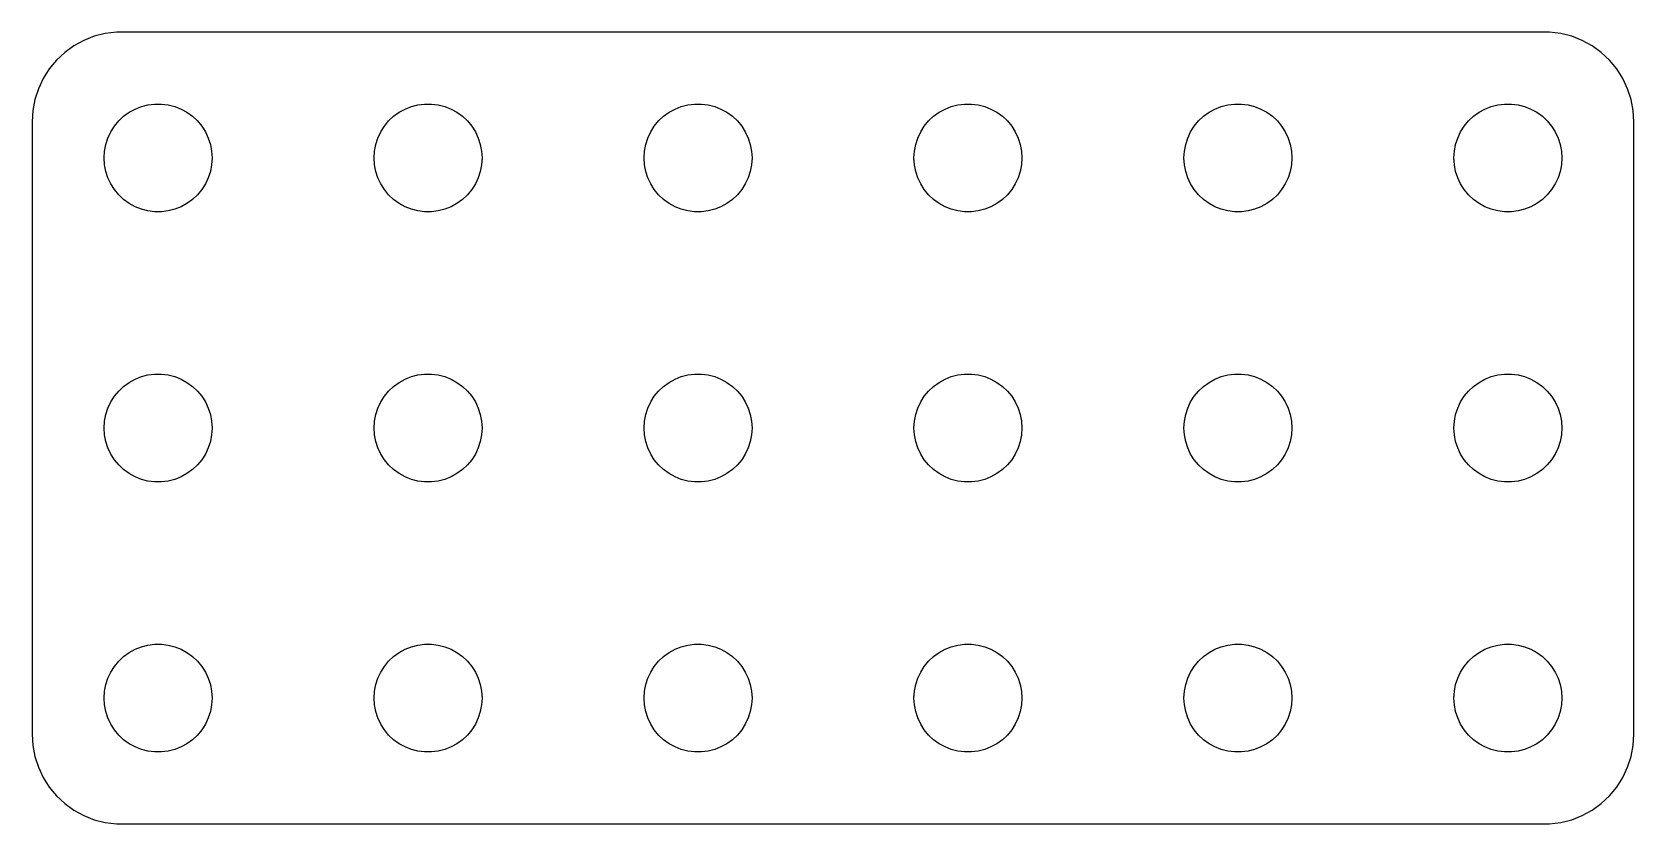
# Model space of a CAD drawing. Header units: metres. Extents: x -44 to 44, y 248 to 508.
# Drawn here: x -44.5 to 44.5, y 410 to 454 of the extents above; entities that cross this region are included whole.
import ezdxf

# ---------------------------------------------------------------- set-up
doc = ezdxf.new("R2010")
doc.units = ezdxf.units.M

msp = doc.modelspace()

# ---------------------------------------------------------------- linework, layer by layer
for p, q in [((-40.4369, 453.911), (-41.0451, 453.755)), ((-39.8139, 453.99), (-40.4369, 453.911)), ((39.8139, 453.99), (-39.8139, 453.99)), ((40.4369, 453.911), (39.8139, 453.99)), ((41.0451, 453.755), (40.4369, 453.911)), ((-42.1791, 453.222), (-42.6871, 452.853)), ((-41.6289, 453.524), (-42.1791, 453.222)), ((-41.0451, 453.755), (-41.6289, 453.524)), ((41.6289, 453.524), (41.0451, 453.755)), ((42.1791, 453.222), (41.6289, 453.524)), ((42.6871, 452.853), (42.1791, 453.222)), ((-43.1448, 452.423), (-43.5451, 451.939)), ((-42.6871, 452.853), (-43.1448, 452.423)), ((43.1448, 452.423), (42.6871, 452.853)), ((43.5451, 451.939), (43.1448, 452.423)), ((-43.8815, 451.409), (-44.1489, 450.841)), ((-43.5451, 451.939), (-43.8815, 451.409)), ((43.8815, 451.409), (43.5451, 451.939)), ((44.1489, 450.841), (43.8815, 451.409)), ((-44.1489, 450.841), (-44.3429, 450.243)), ((44.3429, 450.243), (44.1489, 450.841)), ((-44.4606, 449.627), (-44.5, 449)), ((-44.3429, 450.243), (-44.4606, 449.627)), ((-39.4123, 449.312), (-39.1075, 449.533)), ((-39.1075, 449.533), (-38.7773, 449.714)), ((-38.7773, 449.714), (-38.427, 449.853)), ((-38.427, 449.853), (-38.0621, 449.947)), ((-38.0621, 449.947), (-37.6884, 449.994)), ((-37.6884, 449.994), (-37.3116, 449.994)), ((-37.3116, 449.994), (-36.9379, 449.947)), ((-36.9379, 449.947), (-36.5729, 449.853)), ((-36.5729, 449.853), (-36.2227, 449.714)), ((-36.2227, 449.714), (-35.8925, 449.533)), ((-35.8925, 449.533), (-35.5877, 449.312)), ((-24.4123, 449.312), (-24.1075, 449.533)), ((-24.1075, 449.533), (-23.7773, 449.714)), ((-23.7773, 449.714), (-23.427, 449.853)), ((-23.427, 449.853), (-23.0621, 449.947)), ((-23.0621, 449.947), (-22.6884, 449.994)), ((-22.6884, 449.994), (-22.3116, 449.994)), ((-22.3116, 449.994), (-21.9379, 449.947)), ((-21.9379, 449.947), (-21.5729, 449.853)), ((-21.5729, 449.853), (-21.2227, 449.714)), ((-21.2227, 449.714), (-20.8925, 449.533)), ((-20.8925, 449.533), (-20.5877, 449.312)), ((-9.41226, 449.312), (-9.10747, 449.533)), ((-9.10747, 449.533), (-8.77733, 449.714)), ((-8.77733, 449.714), (-8.42705, 449.853)), ((-8.42705, 449.853), (-8.06213, 449.947)), ((-8.06213, 449.947), (-7.68837, 449.994)), ((-7.68837, 449.994), (-7.31161, 449.994)), ((-7.31161, 449.994), (-6.93785, 449.947)), ((-6.93785, 449.947), (-6.57294, 449.853)), ((-6.57294, 449.853), (-6.22266, 449.714)), ((-6.22266, 449.714), (-5.89252, 449.533)), ((-5.89252, 449.533), (-5.58772, 449.312)), ((5.58772, 449.312), (5.89252, 449.533)), ((5.89252, 449.533), (6.22266, 449.714)), ((6.22266, 449.714), (6.57294, 449.853)), ((6.57294, 449.853), (6.93785, 449.947)), ((6.93785, 449.947), (7.31161, 449.994)), ((7.31161, 449.994), (7.68837, 449.994)), ((7.68837, 449.994), (8.06213, 449.947)), ((8.06213, 449.947), (8.42705, 449.853)), ((8.42705, 449.853), (8.77733, 449.714)), ((8.77733, 449.714), (9.10747, 449.533)), ((9.10747, 449.533), (9.41226, 449.312)), ((20.5877, 449.312), (20.8925, 449.533)), ((20.8925, 449.533), (21.2227, 449.714)), ((21.2227, 449.714), (21.5729, 449.853)), ((21.5729, 449.853), (21.9379, 449.947)), ((21.9379, 449.947), (22.3116, 449.994)), ((22.3116, 449.994), (22.6884, 449.994)), ((22.6884, 449.994), (23.0621, 449.947)), ((23.0621, 449.947), (23.427, 449.853)), ((23.427, 449.853), (23.7773, 449.714)), ((23.7773, 449.714), (24.1075, 449.533)), ((24.1075, 449.533), (24.4123, 449.312)), ((35.5877, 449.312), (35.8925, 449.533)), ((35.8925, 449.533), (36.2227, 449.714)), ((36.2227, 449.714), (36.5729, 449.853)), ((36.5729, 449.853), (36.9379, 449.947)), ((36.9379, 449.947), (37.3116, 449.994)), ((37.3116, 449.994), (37.6884, 449.994)), ((37.6884, 449.994), (38.0621, 449.947)), ((38.0621, 449.947), (38.427, 449.853)), ((38.427, 449.853), (38.7773, 449.714)), ((38.7773, 449.714), (39.1075, 449.533)), ((39.1075, 449.533), (39.4123, 449.312)), ((44.4606, 449.627), (44.3429, 450.243)), ((44.5, 449), (44.4606, 449.627)), ((-44.5, 449), (-44.5, 415)), ((-40.1289, 448.445), (-39.927, 448.763)), ((-39.927, 448.763), (-39.6869, 449.054)), ((-39.6869, 449.054), (-39.4123, 449.312)), ((-35.5877, 449.312), (-35.3131, 449.054)), ((-35.3131, 449.054), (-35.0729, 448.763)), ((-35.0729, 448.763), (-34.8711, 448.445)), ((-25.1289, 448.445), (-24.927, 448.763)), ((-24.927, 448.763), (-24.6869, 449.054)), ((-24.6869, 449.054), (-24.4123, 449.312)), ((-20.5877, 449.312), (-20.3131, 449.054)), ((-20.3131, 449.054), (-20.0729, 448.763)), ((-20.0729, 448.763), (-19.8711, 448.445)), ((-10.1289, 448.445), (-9.92705, 448.763)), ((-9.92705, 448.763), (-9.6869, 449.054)), ((-9.6869, 449.054), (-9.41226, 449.312)), ((-5.58772, 449.312), (-5.31308, 449.054)), ((-5.31308, 449.054), (-5.07294, 448.763)), ((-5.07294, 448.763), (-4.87108, 448.445)), ((4.87108, 448.445), (5.07294, 448.763)), ((5.07294, 448.763), (5.31308, 449.054)), ((5.31308, 449.054), (5.58772, 449.312)), ((9.41226, 449.312), (9.6869, 449.054)), ((9.6869, 449.054), (9.92705, 448.763)), ((9.92705, 448.763), (10.1289, 448.445)), ((19.8711, 448.445), (20.0729, 448.763)), ((20.0729, 448.763), (20.3131, 449.054)), ((20.3131, 449.054), (20.5877, 449.312)), ((24.4123, 449.312), (24.6869, 449.054)), ((24.6869, 449.054), (24.927, 448.763)), ((24.927, 448.763), (25.1289, 448.445)), ((34.8711, 448.445), (35.0729, 448.763)), ((35.0729, 448.763), (35.3131, 449.054)), ((35.3131, 449.054), (35.5877, 449.312)), ((39.4123, 449.312), (39.6869, 449.054)), ((39.6869, 449.054), (39.927, 448.763)), ((39.927, 448.763), (40.1289, 448.445)), ((44.5, 415), (44.5, 449)), ((-40.4763, 447.376), (-40.4057, 447.746)), ((-40.4057, 447.746), (-40.2893, 448.104)), ((-40.2893, 448.104), (-40.1289, 448.445)), ((-34.8711, 448.445), (-34.7107, 448.104)), ((-34.7107, 448.104), (-34.5942, 447.746)), ((-34.5942, 447.746), (-34.5237, 447.376)), ((-25.4763, 447.376), (-25.4057, 447.746)), ((-25.4057, 447.746), (-25.2893, 448.104)), ((-25.2893, 448.104), (-25.1289, 448.445)), ((-19.8711, 448.445), (-19.7107, 448.104)), ((-19.7107, 448.104), (-19.5942, 447.746)), ((-19.5942, 447.746), (-19.5237, 447.376)), ((-10.4763, 447.376), (-10.4057, 447.746)), ((-10.4057, 447.746), (-10.2893, 448.104)), ((-10.2893, 448.104), (-10.1289, 448.445)), ((-4.87108, 448.445), (-4.71066, 448.104)), ((-4.71066, 448.104), (-4.59424, 447.746)), ((-4.59424, 447.746), (-4.52365, 447.376)), ((4.52365, 447.376), (4.59424, 447.746)), ((4.59424, 447.746), (4.71066, 448.104)), ((4.71066, 448.104), (4.87108, 448.445)), ((10.1289, 448.445), (10.2893, 448.104)), ((10.2893, 448.104), (10.4057, 447.746)), ((10.4057, 447.746), (10.4763, 447.376)), ((19.5237, 447.376), (19.5942, 447.746)), ((19.5942, 447.746), (19.7107, 448.104)), ((19.7107, 448.104), (19.8711, 448.445)), ((25.1289, 448.445), (25.2893, 448.104)), ((25.2893, 448.104), (25.4057, 447.746)), ((25.4057, 447.746), (25.4763, 447.376)), ((34.5237, 447.376), (34.5942, 447.746)), ((34.5942, 447.746), (34.7107, 448.104)), ((34.7107, 448.104), (34.8711, 448.445)), ((40.1289, 448.445), (40.2893, 448.104)), ((40.2893, 448.104), (40.4057, 447.746)), ((40.4057, 447.746), (40.4763, 447.376)), ((-40.5, 447), (-40.4763, 447.376)), ((-40.4763, 446.624), (-40.5, 447)), ((-34.5237, 447.376), (-34.5, 447)), ((-34.5, 447), (-34.5237, 446.624)), ((-25.5, 447), (-25.4763, 447.376)), ((-25.4763, 446.624), (-25.5, 447)), ((-19.5237, 447.376), (-19.5, 447)), ((-19.5, 447), (-19.5237, 446.624)), ((-10.5, 447), (-10.4763, 447.376)), ((-10.4763, 446.624), (-10.5, 447)), ((-4.52365, 447.376), (-4.5, 447)), ((-4.5, 447), (-4.52365, 446.624)), ((4.5, 447), (4.52365, 447.376)), ((4.52365, 446.624), (4.5, 447)), ((10.4763, 447.376), (10.5, 447)), ((10.5, 447), (10.4763, 446.624)), ((19.5, 447), (19.5237, 447.376)), ((19.5237, 446.624), (19.5, 447)), ((25.4763, 447.376), (25.5, 447)), ((25.5, 447), (25.4763, 446.624)), ((34.5, 447), (34.5237, 447.376)), ((34.5237, 446.624), (34.5, 447)), ((40.4763, 447.376), (40.5, 447)), ((40.5, 447), (40.4763, 446.624)), ((-40.4057, 446.254), (-40.4763, 446.624)), ((-40.2893, 445.896), (-40.4057, 446.254)), ((-40.1289, 445.555), (-40.2893, 445.896)), ((-34.7107, 445.896), (-34.8711, 445.555)), ((-34.5942, 446.254), (-34.7107, 445.896)), ((-34.5237, 446.624), (-34.5942, 446.254)), ((-25.4057, 446.254), (-25.4763, 446.624)), ((-25.2893, 445.896), (-25.4057, 446.254)), ((-25.1289, 445.555), (-25.2893, 445.896)), ((-19.7107, 445.896), (-19.8711, 445.555)), ((-19.5942, 446.254), (-19.7107, 445.896)), ((-19.5237, 446.624), (-19.5942, 446.254)), ((-10.4057, 446.254), (-10.4763, 446.624)), ((-10.2893, 445.896), (-10.4057, 446.254)), ((-10.1289, 445.555), (-10.2893, 445.896)), ((-4.71066, 445.896), (-4.87108, 445.555)), ((-4.59424, 446.254), (-4.71066, 445.896)), ((-4.52365, 446.624), (-4.59424, 446.254)), ((4.59424, 446.254), (4.52365, 446.624)), ((4.71066, 445.896), (4.59424, 446.254)), ((4.87108, 445.555), (4.71066, 445.896)), ((10.2893, 445.896), (10.1289, 445.555)), ((10.4057, 446.254), (10.2893, 445.896)), ((10.4763, 446.624), (10.4057, 446.254)), ((19.5942, 446.254), (19.5237, 446.624)), ((19.7107, 445.896), (19.5942, 446.254)), ((19.8711, 445.555), (19.7107, 445.896)), ((25.2893, 445.896), (25.1289, 445.555)), ((25.4057, 446.254), (25.2893, 445.896)), ((25.4763, 446.624), (25.4057, 446.254)), ((34.5942, 446.254), (34.5237, 446.624)), ((34.7107, 445.896), (34.5942, 446.254)), ((34.8711, 445.555), (34.7107, 445.896)), ((40.2893, 445.896), (40.1289, 445.555)), ((40.4057, 446.254), (40.2893, 445.896)), ((40.4763, 446.624), (40.4057, 446.254)), ((-39.927, 445.237), (-40.1289, 445.555)), ((-39.6869, 444.946), (-39.927, 445.237)), ((-35.0729, 445.237), (-35.3131, 444.946)), ((-34.8711, 445.555), (-35.0729, 445.237)), ((-24.927, 445.237), (-25.1289, 445.555)), ((-24.6869, 444.946), (-24.927, 445.237)), ((-20.0729, 445.237), (-20.3131, 444.946)), ((-19.8711, 445.555), (-20.0729, 445.237)), ((-9.92705, 445.237), (-10.1289, 445.555)), ((-9.6869, 444.946), (-9.92705, 445.237)), ((-5.07294, 445.237), (-5.31308, 444.946)), ((-4.87108, 445.555), (-5.07294, 445.237)), ((5.07294, 445.237), (4.87108, 445.555)), ((5.31308, 444.946), (5.07294, 445.237)), ((9.92705, 445.237), (9.6869, 444.946)), ((10.1289, 445.555), (9.92705, 445.237)), ((20.0729, 445.237), (19.8711, 445.555)), ((20.3131, 444.946), (20.0729, 445.237)), ((24.927, 445.237), (24.6869, 444.946)), ((25.1289, 445.555), (24.927, 445.237)), ((35.0729, 445.237), (34.8711, 445.555)), ((35.3131, 444.946), (35.0729, 445.237)), ((39.927, 445.237), (39.6869, 444.946)), ((40.1289, 445.555), (39.927, 445.237)), ((-39.4123, 444.688), (-39.6869, 444.946)), ((-39.1075, 444.467), (-39.4123, 444.688)), ((-38.7773, 444.286), (-39.1075, 444.467)), ((-38.427, 444.147), (-38.7773, 444.286)), ((-38.0621, 444.053), (-38.427, 444.147)), ((-36.5729, 444.147), (-36.9379, 444.053)), ((-36.2227, 444.286), (-36.5729, 444.147)), ((-35.8925, 444.467), (-36.2227, 444.286)), ((-35.5877, 444.688), (-35.8925, 444.467)), ((-35.3131, 444.946), (-35.5877, 444.688)), ((-24.4123, 444.688), (-24.6869, 444.946)), ((-24.1075, 444.467), (-24.4123, 444.688)), ((-23.7773, 444.286), (-24.1075, 444.467)), ((-23.427, 444.147), (-23.7773, 444.286)), ((-23.0621, 444.053), (-23.427, 444.147)), ((-21.5729, 444.147), (-21.9379, 444.053)), ((-21.2227, 444.286), (-21.5729, 444.147)), ((-20.8925, 444.467), (-21.2227, 444.286)), ((-20.5877, 444.688), (-20.8925, 444.467)), ((-20.3131, 444.946), (-20.5877, 444.688)), ((-9.41226, 444.688), (-9.6869, 444.946)), ((-9.10747, 444.467), (-9.41226, 444.688)), ((-8.77733, 444.286), (-9.10747, 444.467)), ((-8.42705, 444.147), (-8.77733, 444.286)), ((-8.06213, 444.053), (-8.42705, 444.147)), ((-6.57294, 444.147), (-6.93785, 444.053)), ((-6.22266, 444.286), (-6.57294, 444.147)), ((-5.89252, 444.467), (-6.22266, 444.286)), ((-5.58772, 444.688), (-5.89252, 444.467)), ((-5.31308, 444.946), (-5.58772, 444.688)), ((5.58772, 444.688), (5.31308, 444.946)), ((5.89252, 444.467), (5.58772, 444.688)), ((6.22266, 444.286), (5.89252, 444.467)), ((6.57294, 444.147), (6.22266, 444.286)), ((6.93785, 444.053), (6.57294, 444.147)), ((8.42705, 444.147), (8.06213, 444.053)), ((8.77733, 444.286), (8.42705, 444.147)), ((9.10747, 444.467), (8.77733, 444.286)), ((9.41226, 444.688), (9.10747, 444.467)), ((9.6869, 444.946), (9.41226, 444.688)), ((20.5877, 444.688), (20.3131, 444.946)), ((20.8925, 444.467), (20.5877, 444.688)), ((21.2227, 444.286), (20.8925, 444.467)), ((21.5729, 444.147), (21.2227, 444.286)), ((21.9379, 444.053), (21.5729, 444.147)), ((23.427, 444.147), (23.0621, 444.053)), ((23.7773, 444.286), (23.427, 444.147)), ((24.1075, 444.467), (23.7773, 444.286)), ((24.4123, 444.688), (24.1075, 444.467)), ((24.6869, 444.946), (24.4123, 444.688)), ((35.5877, 444.688), (35.3131, 444.946)), ((35.8925, 444.467), (35.5877, 444.688)), ((36.2227, 444.286), (35.8925, 444.467)), ((36.5729, 444.147), (36.2227, 444.286)), ((36.9379, 444.053), (36.5729, 444.147)), ((38.427, 444.147), (38.0621, 444.053)), ((38.7773, 444.286), (38.427, 444.147)), ((39.1075, 444.467), (38.7773, 444.286)), ((39.4123, 444.688), (39.1075, 444.467)), ((39.6869, 444.946), (39.4123, 444.688)), ((-37.6884, 444.006), (-38.0621, 444.053)), ((-37.3116, 444.006), (-37.6884, 444.006)), ((-36.9379, 444.053), (-37.3116, 444.006)), ((-22.6884, 444.006), (-23.0621, 444.053)), ((-22.3116, 444.006), (-22.6884, 444.006)), ((-21.9379, 444.053), (-22.3116, 444.006)), ((-7.68837, 444.006), (-8.06213, 444.053)), ((-7.31161, 444.006), (-7.68837, 444.006)), ((-6.93785, 444.053), (-7.31161, 444.006)), ((7.31161, 444.006), (6.93785, 444.053)), ((7.68837, 444.006), (7.31161, 444.006)), ((8.06213, 444.053), (7.68837, 444.006)), ((22.3116, 444.006), (21.9379, 444.053)), ((22.6884, 444.006), (22.3116, 444.006)), ((23.0621, 444.053), (22.6884, 444.006)), ((37.3116, 444.006), (36.9379, 444.053)), ((37.6884, 444.006), (37.3116, 444.006)), ((38.0621, 444.053), (37.6884, 444.006)), ((-39.4123, 434.312), (-39.1075, 434.533)), ((-39.1075, 434.533), (-38.7773, 434.714)), ((-38.7773, 434.714), (-38.427, 434.853)), ((-38.427, 434.853), (-38.0621, 434.947)), ((-38.0621, 434.947), (-37.6884, 434.994)), ((-37.6884, 434.994), (-37.3116, 434.994)), ((-37.3116, 434.994), (-36.9379, 434.947)), ((-36.9379, 434.947), (-36.5729, 434.853)), ((-36.5729, 434.853), (-36.2227, 434.714)), ((-36.2227, 434.714), (-35.8925, 434.533)), ((-35.8925, 434.533), (-35.5877, 434.312)), ((-24.4123, 434.312), (-24.1075, 434.533)), ((-24.1075, 434.533), (-23.7773, 434.714)), ((-23.7773, 434.714), (-23.427, 434.853)), ((-23.427, 434.853), (-23.0621, 434.947)), ((-23.0621, 434.947), (-22.6884, 434.994)), ((-22.6884, 434.994), (-22.3116, 434.994)), ((-22.3116, 434.994), (-21.9379, 434.947)), ((-21.9379, 434.947), (-21.5729, 434.853)), ((-21.5729, 434.853), (-21.2227, 434.714)), ((-21.2227, 434.714), (-20.8925, 434.533)), ((-20.8925, 434.533), (-20.5877, 434.312)), ((-9.41226, 434.312), (-9.10747, 434.533)), ((-9.10747, 434.533), (-8.77733, 434.714)), ((-8.77733, 434.714), (-8.42705, 434.853)), ((-8.42705, 434.853), (-8.06213, 434.947)), ((-8.06213, 434.947), (-7.68837, 434.994)), ((-7.68837, 434.994), (-7.31161, 434.994)), ((-7.31161, 434.994), (-6.93785, 434.947)), ((-6.93785, 434.947), (-6.57294, 434.853)), ((-6.57294, 434.853), (-6.22266, 434.714)), ((-6.22266, 434.714), (-5.89252, 434.533)), ((-5.89252, 434.533), (-5.58772, 434.312)), ((5.58772, 434.312), (5.89252, 434.533)), ((5.89252, 434.533), (6.22266, 434.714)), ((6.22266, 434.714), (6.57294, 434.853)), ((6.57294, 434.853), (6.93785, 434.947)), ((6.93785, 434.947), (7.31161, 434.994)), ((7.31161, 434.994), (7.68837, 434.994)), ((7.68837, 434.994), (8.06213, 434.947)), ((8.06213, 434.947), (8.42705, 434.853)), ((8.42705, 434.853), (8.77733, 434.714)), ((8.77733, 434.714), (9.10747, 434.533)), ((9.10747, 434.533), (9.41226, 434.312)), ((20.5877, 434.312), (20.8925, 434.533)), ((20.8925, 434.533), (21.2227, 434.714)), ((21.2227, 434.714), (21.5729, 434.853)), ((21.5729, 434.853), (21.9379, 434.947)), ((21.9379, 434.947), (22.3116, 434.994)), ((22.3116, 434.994), (22.6884, 434.994)), ((22.6884, 434.994), (23.0621, 434.947)), ((23.0621, 434.947), (23.427, 434.853)), ((23.427, 434.853), (23.7773, 434.714)), ((23.7773, 434.714), (24.1075, 434.533)), ((24.1075, 434.533), (24.4123, 434.312)), ((35.5877, 434.312), (35.8925, 434.533)), ((35.8925, 434.533), (36.2227, 434.714)), ((36.2227, 434.714), (36.5729, 434.853)), ((36.5729, 434.853), (36.9379, 434.947)), ((36.9379, 434.947), (37.3116, 434.994)), ((37.3116, 434.994), (37.6884, 434.994)), ((37.6884, 434.994), (38.0621, 434.947)), ((38.0621, 434.947), (38.427, 434.853)), ((38.427, 434.853), (38.7773, 434.714)), ((38.7773, 434.714), (39.1075, 434.533)), ((39.1075, 434.533), (39.4123, 434.312)), ((-40.2893, 433.104), (-40.1289, 433.445)), ((-40.1289, 433.445), (-39.927, 433.763)), ((-39.927, 433.763), (-39.6869, 434.054)), ((-39.6869, 434.054), (-39.4123, 434.312)), ((-35.5877, 434.312), (-35.3131, 434.054)), ((-35.3131, 434.054), (-35.0729, 433.763)), ((-35.0729, 433.763), (-34.8711, 433.445)), ((-34.8711, 433.445), (-34.7107, 433.104)), ((-25.2893, 433.104), (-25.1289, 433.445)), ((-25.1289, 433.445), (-24.927, 433.763)), ((-24.927, 433.763), (-24.6869, 434.054)), ((-24.6869, 434.054), (-24.4123, 434.312)), ((-20.5877, 434.312), (-20.3131, 434.054)), ((-20.3131, 434.054), (-20.0729, 433.763)), ((-20.0729, 433.763), (-19.8711, 433.445)), ((-19.8711, 433.445), (-19.7107, 433.104)), ((-10.2893, 433.104), (-10.1289, 433.445)), ((-10.1289, 433.445), (-9.92705, 433.763)), ((-9.92705, 433.763), (-9.6869, 434.054)), ((-9.6869, 434.054), (-9.41226, 434.312)), ((-5.58772, 434.312), (-5.31308, 434.054)), ((-5.31308, 434.054), (-5.07294, 433.763)), ((-5.07294, 433.763), (-4.87108, 433.445)), ((-4.87108, 433.445), (-4.71066, 433.104)), ((4.71066, 433.104), (4.87108, 433.445)), ((4.87108, 433.445), (5.07294, 433.763)), ((5.07294, 433.763), (5.31308, 434.054)), ((5.31308, 434.054), (5.58772, 434.312)), ((9.41226, 434.312), (9.6869, 434.054)), ((9.6869, 434.054), (9.92705, 433.763)), ((9.92705, 433.763), (10.1289, 433.445)), ((10.1289, 433.445), (10.2893, 433.104)), ((19.7107, 433.104), (19.8711, 433.445)), ((19.8711, 433.445), (20.0729, 433.763)), ((20.0729, 433.763), (20.3131, 434.054)), ((20.3131, 434.054), (20.5877, 434.312)), ((24.4123, 434.312), (24.6869, 434.054)), ((24.6869, 434.054), (24.927, 433.763)), ((24.927, 433.763), (25.1289, 433.445)), ((25.1289, 433.445), (25.2893, 433.104)), ((34.7107, 433.104), (34.8711, 433.445)), ((34.8711, 433.445), (35.0729, 433.763)), ((35.0729, 433.763), (35.3131, 434.054)), ((35.3131, 434.054), (35.5877, 434.312)), ((39.4123, 434.312), (39.6869, 434.054)), ((39.6869, 434.054), (39.927, 433.763)), ((39.927, 433.763), (40.1289, 433.445)), ((40.1289, 433.445), (40.2893, 433.104)), ((-40.4763, 432.376), (-40.4057, 432.746)), ((-40.4057, 432.746), (-40.2893, 433.104)), ((-34.7107, 433.104), (-34.5942, 432.746)), ((-34.5942, 432.746), (-34.5237, 432.376)), ((-25.4763, 432.376), (-25.4057, 432.746)), ((-25.4057, 432.746), (-25.2893, 433.104)), ((-19.7107, 433.104), (-19.5942, 432.746)), ((-19.5942, 432.746), (-19.5237, 432.376)), ((-10.4763, 432.376), (-10.4057, 432.746)), ((-10.4057, 432.746), (-10.2893, 433.104)), ((-4.71066, 433.104), (-4.59424, 432.746)), ((-4.59424, 432.746), (-4.52365, 432.376)), ((4.52365, 432.376), (4.59424, 432.746)), ((4.59424, 432.746), (4.71066, 433.104)), ((10.2893, 433.104), (10.4057, 432.746)), ((10.4057, 432.746), (10.4763, 432.376)), ((19.5237, 432.376), (19.5942, 432.746)), ((19.5942, 432.746), (19.7107, 433.104)), ((25.2893, 433.104), (25.4057, 432.746)), ((25.4057, 432.746), (25.4763, 432.376)), ((34.5237, 432.376), (34.5942, 432.746)), ((34.5942, 432.746), (34.7107, 433.104)), ((40.2893, 433.104), (40.4057, 432.746)), ((40.4057, 432.746), (40.4763, 432.376)), ((-40.5, 432), (-40.4763, 432.376)), ((-40.4763, 431.624), (-40.5, 432)), ((-34.5237, 432.376), (-34.5, 432)), ((-34.5, 432), (-34.5237, 431.624)), ((-25.5, 432), (-25.4763, 432.376)), ((-25.4763, 431.624), (-25.5, 432)), ((-19.5237, 432.376), (-19.5, 432)), ((-19.5, 432), (-19.5237, 431.624)), ((-10.5, 432), (-10.4763, 432.376)), ((-10.4763, 431.624), (-10.5, 432)), ((-4.52365, 432.376), (-4.5, 432)), ((-4.5, 432), (-4.52365, 431.624)), ((4.5, 432), (4.52365, 432.376)), ((4.52365, 431.624), (4.5, 432)), ((10.4763, 432.376), (10.5, 432)), ((10.5, 432), (10.4763, 431.624)), ((19.5, 432), (19.5237, 432.376)), ((19.5237, 431.624), (19.5, 432)), ((25.4763, 432.376), (25.5, 432)), ((25.5, 432), (25.4763, 431.624)), ((34.5, 432), (34.5237, 432.376)), ((34.5237, 431.624), (34.5, 432)), ((40.4763, 432.376), (40.5, 432)), ((40.5, 432), (40.4763, 431.624)), ((-40.4057, 431.254), (-40.4763, 431.624)), ((-40.2893, 430.896), (-40.4057, 431.254)), ((-40.1289, 430.555), (-40.2893, 430.896)), ((-34.7107, 430.896), (-34.8711, 430.555)), ((-34.5942, 431.254), (-34.7107, 430.896)), ((-34.5237, 431.624), (-34.5942, 431.254)), ((-25.4057, 431.254), (-25.4763, 431.624)), ((-25.2893, 430.896), (-25.4057, 431.254)), ((-25.1289, 430.555), (-25.2893, 430.896)), ((-19.7107, 430.896), (-19.8711, 430.555)), ((-19.5942, 431.254), (-19.7107, 430.896)), ((-19.5237, 431.624), (-19.5942, 431.254)), ((-10.4057, 431.254), (-10.4763, 431.624)), ((-10.2893, 430.896), (-10.4057, 431.254)), ((-10.1289, 430.555), (-10.2893, 430.896)), ((-4.71066, 430.896), (-4.87108, 430.555)), ((-4.59424, 431.254), (-4.71066, 430.896)), ((-4.52365, 431.624), (-4.59424, 431.254)), ((4.59424, 431.254), (4.52365, 431.624)), ((4.71066, 430.896), (4.59424, 431.254)), ((4.87108, 430.555), (4.71066, 430.896)), ((10.2893, 430.896), (10.1289, 430.555)), ((10.4057, 431.254), (10.2893, 430.896)), ((10.4763, 431.624), (10.4057, 431.254)), ((19.5942, 431.254), (19.5237, 431.624)), ((19.7107, 430.896), (19.5942, 431.254)), ((19.8711, 430.555), (19.7107, 430.896)), ((25.2893, 430.896), (25.1289, 430.555)), ((25.4057, 431.254), (25.2893, 430.896)), ((25.4763, 431.624), (25.4057, 431.254)), ((34.5942, 431.254), (34.5237, 431.624)), ((34.7107, 430.896), (34.5942, 431.254)), ((34.8711, 430.555), (34.7107, 430.896)), ((40.2893, 430.896), (40.1289, 430.555)), ((40.4057, 431.254), (40.2893, 430.896)), ((40.4763, 431.624), (40.4057, 431.254)), ((-39.927, 430.237), (-40.1289, 430.555)), ((-39.6869, 429.946), (-39.927, 430.237)), ((-39.4123, 429.688), (-39.6869, 429.946)), ((-35.3131, 429.946), (-35.5877, 429.688)), ((-35.0729, 430.237), (-35.3131, 429.946)), ((-34.8711, 430.555), (-35.0729, 430.237)), ((-24.927, 430.237), (-25.1289, 430.555)), ((-24.6869, 429.946), (-24.927, 430.237)), ((-24.4123, 429.688), (-24.6869, 429.946)), ((-20.3131, 429.946), (-20.5877, 429.688)), ((-20.0729, 430.237), (-20.3131, 429.946)), ((-19.8711, 430.555), (-20.0729, 430.237)), ((-9.92705, 430.237), (-10.1289, 430.555)), ((-9.6869, 429.946), (-9.92705, 430.237)), ((-9.41226, 429.688), (-9.6869, 429.946)), ((-5.31308, 429.946), (-5.58772, 429.688)), ((-5.07294, 430.237), (-5.31308, 429.946)), ((-4.87108, 430.555), (-5.07294, 430.237)), ((5.07294, 430.237), (4.87108, 430.555)), ((5.31308, 429.946), (5.07294, 430.237)), ((5.58772, 429.688), (5.31308, 429.946)), ((9.6869, 429.946), (9.41226, 429.688)), ((9.92705, 430.237), (9.6869, 429.946)), ((10.1289, 430.555), (9.92705, 430.237)), ((20.0729, 430.237), (19.8711, 430.555)), ((20.3131, 429.946), (20.0729, 430.237)), ((20.5877, 429.688), (20.3131, 429.946)), ((24.6869, 429.946), (24.4123, 429.688)), ((24.927, 430.237), (24.6869, 429.946)), ((25.1289, 430.555), (24.927, 430.237)), ((35.0729, 430.237), (34.8711, 430.555)), ((35.3131, 429.946), (35.0729, 430.237)), ((35.5877, 429.688), (35.3131, 429.946)), ((39.6869, 429.946), (39.4123, 429.688)), ((39.927, 430.237), (39.6869, 429.946)), ((40.1289, 430.555), (39.927, 430.237)), ((-39.1075, 429.467), (-39.4123, 429.688)), ((-38.7773, 429.286), (-39.1075, 429.467)), ((-38.427, 429.147), (-38.7773, 429.286)), ((-38.0621, 429.053), (-38.427, 429.147)), ((-37.6884, 429.006), (-38.0621, 429.053)), ((-37.3116, 429.006), (-37.6884, 429.006)), ((-36.9379, 429.053), (-37.3116, 429.006)), ((-36.5729, 429.147), (-36.9379, 429.053)), ((-36.2227, 429.286), (-36.5729, 429.147)), ((-35.8925, 429.467), (-36.2227, 429.286)), ((-35.5877, 429.688), (-35.8925, 429.467)), ((-24.1075, 429.467), (-24.4123, 429.688)), ((-23.7773, 429.286), (-24.1075, 429.467)), ((-23.427, 429.147), (-23.7773, 429.286)), ((-23.0621, 429.053), (-23.427, 429.147)), ((-22.6884, 429.006), (-23.0621, 429.053)), ((-22.3116, 429.006), (-22.6884, 429.006)), ((-21.9379, 429.053), (-22.3116, 429.006)), ((-21.5729, 429.147), (-21.9379, 429.053)), ((-21.2227, 429.286), (-21.5729, 429.147)), ((-20.8925, 429.467), (-21.2227, 429.286)), ((-20.5877, 429.688), (-20.8925, 429.467)), ((-9.10747, 429.467), (-9.41226, 429.688)), ((-8.77733, 429.286), (-9.10747, 429.467)), ((-8.42705, 429.147), (-8.77733, 429.286)), ((-8.06213, 429.053), (-8.42705, 429.147)), ((-7.68837, 429.006), (-8.06213, 429.053)), ((-7.31161, 429.006), (-7.68837, 429.006)), ((-6.93785, 429.053), (-7.31161, 429.006)), ((-6.57294, 429.147), (-6.93785, 429.053)), ((-6.22266, 429.286), (-6.57294, 429.147)), ((-5.89252, 429.467), (-6.22266, 429.286)), ((-5.58772, 429.688), (-5.89252, 429.467)), ((5.89252, 429.467), (5.58772, 429.688)), ((6.22266, 429.286), (5.89252, 429.467)), ((6.57294, 429.147), (6.22266, 429.286)), ((6.93785, 429.053), (6.57294, 429.147)), ((7.31161, 429.006), (6.93785, 429.053)), ((7.68837, 429.006), (7.31161, 429.006)), ((8.06213, 429.053), (7.68837, 429.006)), ((8.42705, 429.147), (8.06213, 429.053)), ((8.77733, 429.286), (8.42705, 429.147)), ((9.10747, 429.467), (8.77733, 429.286)), ((9.41226, 429.688), (9.10747, 429.467)), ((20.8925, 429.467), (20.5877, 429.688)), ((21.2227, 429.286), (20.8925, 429.467)), ((21.5729, 429.147), (21.2227, 429.286)), ((21.9379, 429.053), (21.5729, 429.147)), ((22.3116, 429.006), (21.9379, 429.053)), ((22.6884, 429.006), (22.3116, 429.006)), ((23.0621, 429.053), (22.6884, 429.006)), ((23.427, 429.147), (23.0621, 429.053)), ((23.7773, 429.286), (23.427, 429.147)), ((24.1075, 429.467), (23.7773, 429.286)), ((24.4123, 429.688), (24.1075, 429.467)), ((35.8925, 429.467), (35.5877, 429.688)), ((36.2227, 429.286), (35.8925, 429.467)), ((36.5729, 429.147), (36.2227, 429.286)), ((36.9379, 429.053), (36.5729, 429.147)), ((37.3116, 429.006), (36.9379, 429.053)), ((37.6884, 429.006), (37.3116, 429.006)), ((38.0621, 429.053), (37.6884, 429.006)), ((38.427, 429.147), (38.0621, 429.053)), ((38.7773, 429.286), (38.427, 429.147)), ((39.1075, 429.467), (38.7773, 429.286)), ((39.4123, 429.688), (39.1075, 429.467)), ((-39.6869, 419.054), (-39.4123, 419.312)), ((-39.4123, 419.312), (-39.1075, 419.533)), ((-39.1075, 419.533), (-38.7773, 419.714)), ((-38.7773, 419.714), (-38.427, 419.853)), ((-38.427, 419.853), (-38.0621, 419.947)), ((-38.0621, 419.947), (-37.6884, 419.994)), ((-37.6884, 419.994), (-37.3116, 419.994)), ((-37.3116, 419.994), (-36.9379, 419.947)), ((-36.9379, 419.947), (-36.5729, 419.853)), ((-36.5729, 419.853), (-36.2227, 419.714)), ((-36.2227, 419.714), (-35.8925, 419.533)), ((-35.8925, 419.533), (-35.5877, 419.312)), ((-35.5877, 419.312), (-35.3131, 419.054)), ((-24.6869, 419.054), (-24.4123, 419.312)), ((-24.4123, 419.312), (-24.1075, 419.533)), ((-24.1075, 419.533), (-23.7773, 419.714)), ((-23.7773, 419.714), (-23.427, 419.853)), ((-23.427, 419.853), (-23.0621, 419.947)), ((-23.0621, 419.947), (-22.6884, 419.994)), ((-22.6884, 419.994), (-22.3116, 419.994)), ((-22.3116, 419.994), (-21.9379, 419.947)), ((-21.9379, 419.947), (-21.5729, 419.853)), ((-21.5729, 419.853), (-21.2227, 419.714)), ((-21.2227, 419.714), (-20.8925, 419.533)), ((-20.8925, 419.533), (-20.5877, 419.312)), ((-20.5877, 419.312), (-20.3131, 419.054)), ((-9.6869, 419.054), (-9.41226, 419.312)), ((-9.41226, 419.312), (-9.10747, 419.533)), ((-9.10747, 419.533), (-8.77733, 419.714)), ((-8.77733, 419.714), (-8.42705, 419.853)), ((-8.42705, 419.853), (-8.06213, 419.947)), ((-8.06213, 419.947), (-7.68837, 419.994)), ((-7.68837, 419.994), (-7.31161, 419.994)), ((-7.31161, 419.994), (-6.93785, 419.947)), ((-6.93785, 419.947), (-6.57294, 419.853)), ((-6.57294, 419.853), (-6.22266, 419.714)), ((-6.22266, 419.714), (-5.89252, 419.533)), ((-5.89252, 419.533), (-5.58772, 419.312)), ((-5.58772, 419.312), (-5.31308, 419.054)), ((5.31308, 419.054), (5.58772, 419.312)), ((5.58772, 419.312), (5.89252, 419.533)), ((5.89252, 419.533), (6.22266, 419.714)), ((6.22266, 419.714), (6.57294, 419.853)), ((6.57294, 419.853), (6.93785, 419.947)), ((6.93785, 419.947), (7.31161, 419.994)), ((7.31161, 419.994), (7.68837, 419.994)), ((7.68837, 419.994), (8.06213, 419.947)), ((8.06213, 419.947), (8.42705, 419.853)), ((8.42705, 419.853), (8.77733, 419.714)), ((8.77733, 419.714), (9.10747, 419.533)), ((9.10747, 419.533), (9.41226, 419.312)), ((9.41226, 419.312), (9.6869, 419.054)), ((20.3131, 419.054), (20.5877, 419.312)), ((20.5877, 419.312), (20.8925, 419.533)), ((20.8925, 419.533), (21.2227, 419.714)), ((21.2227, 419.714), (21.5729, 419.853)), ((21.5729, 419.853), (21.9379, 419.947)), ((21.9379, 419.947), (22.3116, 419.994)), ((22.3116, 419.994), (22.6884, 419.994)), ((22.6884, 419.994), (23.0621, 419.947)), ((23.0621, 419.947), (23.427, 419.853)), ((23.427, 419.853), (23.7773, 419.714)), ((23.7773, 419.714), (24.1075, 419.533)), ((24.1075, 419.533), (24.4123, 419.312)), ((24.4123, 419.312), (24.6869, 419.054)), ((35.3131, 419.054), (35.5877, 419.312)), ((35.5877, 419.312), (35.8925, 419.533)), ((35.8925, 419.533), (36.2227, 419.714)), ((36.2227, 419.714), (36.5729, 419.853)), ((36.5729, 419.853), (36.9379, 419.947)), ((36.9379, 419.947), (37.3116, 419.994)), ((37.3116, 419.994), (37.6884, 419.994)), ((37.6884, 419.994), (38.0621, 419.947)), ((38.0621, 419.947), (38.427, 419.853)), ((38.427, 419.853), (38.7773, 419.714)), ((38.7773, 419.714), (39.1075, 419.533)), ((39.1075, 419.533), (39.4123, 419.312)), ((39.4123, 419.312), (39.6869, 419.054)), ((-40.2893, 418.104), (-40.1289, 418.445)), ((-40.1289, 418.445), (-39.927, 418.763)), ((-39.927, 418.763), (-39.6869, 419.054)), ((-35.3131, 419.054), (-35.0729, 418.763)), ((-35.0729, 418.763), (-34.8711, 418.445)), ((-34.8711, 418.445), (-34.7107, 418.104)), ((-25.2893, 418.104), (-25.1289, 418.445)), ((-25.1289, 418.445), (-24.927, 418.763)), ((-24.927, 418.763), (-24.6869, 419.054)), ((-20.3131, 419.054), (-20.0729, 418.763)), ((-20.0729, 418.763), (-19.8711, 418.445)), ((-19.8711, 418.445), (-19.7107, 418.104)), ((-10.2893, 418.104), (-10.1289, 418.445)), ((-10.1289, 418.445), (-9.92705, 418.763)), ((-9.92705, 418.763), (-9.6869, 419.054)), ((-5.31308, 419.054), (-5.07294, 418.763)), ((-5.07294, 418.763), (-4.87108, 418.445)), ((-4.87108, 418.445), (-4.71066, 418.104)), ((4.71066, 418.104), (4.87108, 418.445)), ((4.87108, 418.445), (5.07294, 418.763)), ((5.07294, 418.763), (5.31308, 419.054)), ((9.6869, 419.054), (9.92705, 418.763)), ((9.92705, 418.763), (10.1289, 418.445)), ((10.1289, 418.445), (10.2893, 418.104)), ((19.7107, 418.104), (19.8711, 418.445)), ((19.8711, 418.445), (20.0729, 418.763)), ((20.0729, 418.763), (20.3131, 419.054)), ((24.6869, 419.054), (24.927, 418.763)), ((24.927, 418.763), (25.1289, 418.445)), ((25.1289, 418.445), (25.2893, 418.104)), ((34.7107, 418.104), (34.8711, 418.445)), ((34.8711, 418.445), (35.0729, 418.763)), ((35.0729, 418.763), (35.3131, 419.054)), ((39.6869, 419.054), (39.927, 418.763)), ((39.927, 418.763), (40.1289, 418.445)), ((40.1289, 418.445), (40.2893, 418.104)), ((-40.4763, 417.376), (-40.4057, 417.746)), ((-40.4057, 417.746), (-40.2893, 418.104)), ((-34.7107, 418.104), (-34.5942, 417.746)), ((-34.5942, 417.746), (-34.5237, 417.376)), ((-25.4763, 417.376), (-25.4057, 417.746)), ((-25.4057, 417.746), (-25.2893, 418.104)), ((-19.7107, 418.104), (-19.5942, 417.746)), ((-19.5942, 417.746), (-19.5237, 417.376)), ((-10.4763, 417.376), (-10.4057, 417.746)), ((-10.4057, 417.746), (-10.2893, 418.104)), ((-4.71066, 418.104), (-4.59424, 417.746)), ((-4.59424, 417.746), (-4.52365, 417.376)), ((4.52365, 417.376), (4.59424, 417.746)), ((4.59424, 417.746), (4.71066, 418.104)), ((10.2893, 418.104), (10.4057, 417.746)), ((10.4057, 417.746), (10.4763, 417.376)), ((19.5237, 417.376), (19.5942, 417.746)), ((19.5942, 417.746), (19.7107, 418.104)), ((25.2893, 418.104), (25.4057, 417.746)), ((25.4057, 417.746), (25.4763, 417.376)), ((34.5237, 417.376), (34.5942, 417.746)), ((34.5942, 417.746), (34.7107, 418.104)), ((40.2893, 418.104), (40.4057, 417.746)), ((40.4057, 417.746), (40.4763, 417.376)), ((-40.5, 417), (-40.4763, 417.376)), ((-40.4763, 416.624), (-40.5, 417)), ((-40.4057, 416.254), (-40.4763, 416.624)), ((-34.5237, 416.624), (-34.5942, 416.254)), ((-34.5237, 417.376), (-34.5, 417)), ((-34.5, 417), (-34.5237, 416.624)), ((-25.5, 417), (-25.4763, 417.376)), ((-25.4763, 416.624), (-25.5, 417)), ((-25.4057, 416.254), (-25.4763, 416.624)), ((-19.5237, 416.624), (-19.5942, 416.254)), ((-19.5237, 417.376), (-19.5, 417)), ((-19.5, 417), (-19.5237, 416.624)), ((-10.5, 417), (-10.4763, 417.376)), ((-10.4763, 416.624), (-10.5, 417)), ((-10.4057, 416.254), (-10.4763, 416.624)), ((-4.52365, 416.624), (-4.59424, 416.254)), ((-4.52365, 417.376), (-4.5, 417)), ((-4.5, 417), (-4.52365, 416.624)), ((4.5, 417), (4.52365, 417.376)), ((4.52365, 416.624), (4.5, 417)), ((4.59424, 416.254), (4.52365, 416.624)), ((10.4763, 416.624), (10.4057, 416.254)), ((10.4763, 417.376), (10.5, 417)), ((10.5, 417), (10.4763, 416.624)), ((19.5, 417), (19.5237, 417.376)), ((19.5237, 416.624), (19.5, 417)), ((19.5942, 416.254), (19.5237, 416.624)), ((25.4763, 416.624), (25.4057, 416.254)), ((25.4763, 417.376), (25.5, 417)), ((25.5, 417), (25.4763, 416.624)), ((34.5, 417), (34.5237, 417.376)), ((34.5237, 416.624), (34.5, 417)), ((34.5942, 416.254), (34.5237, 416.624)), ((40.4763, 416.624), (40.4057, 416.254)), ((40.4763, 417.376), (40.5, 417)), ((40.5, 417), (40.4763, 416.624)), ((-40.2893, 415.896), (-40.4057, 416.254)), ((-40.1289, 415.555), (-40.2893, 415.896)), ((-34.7107, 415.896), (-34.8711, 415.555)), ((-34.5942, 416.254), (-34.7107, 415.896)), ((-25.2893, 415.896), (-25.4057, 416.254)), ((-25.1289, 415.555), (-25.2893, 415.896)), ((-19.7107, 415.896), (-19.8711, 415.555)), ((-19.5942, 416.254), (-19.7107, 415.896)), ((-10.2893, 415.896), (-10.4057, 416.254)), ((-10.1289, 415.555), (-10.2893, 415.896)), ((-4.71066, 415.896), (-4.87108, 415.555)), ((-4.59424, 416.254), (-4.71066, 415.896)), ((4.71066, 415.896), (4.59424, 416.254)), ((4.87108, 415.555), (4.71066, 415.896)), ((10.2893, 415.896), (10.1289, 415.555)), ((10.4057, 416.254), (10.2893, 415.896)), ((19.7107, 415.896), (19.5942, 416.254)), ((19.8711, 415.555), (19.7107, 415.896)), ((25.2893, 415.896), (25.1289, 415.555)), ((25.4057, 416.254), (25.2893, 415.896)), ((34.7107, 415.896), (34.5942, 416.254)), ((34.8711, 415.555), (34.7107, 415.896)), ((40.2893, 415.896), (40.1289, 415.555)), ((40.4057, 416.254), (40.2893, 415.896)), ((-44.5, 415), (-44.4606, 414.373)), ((-39.927, 415.237), (-40.1289, 415.555)), ((-39.6869, 414.946), (-39.927, 415.237)), ((-39.4123, 414.688), (-39.6869, 414.946)), ((-35.3131, 414.946), (-35.5877, 414.688)), ((-35.0729, 415.237), (-35.3131, 414.946)), ((-34.8711, 415.555), (-35.0729, 415.237)), ((-24.927, 415.237), (-25.1289, 415.555)), ((-24.6869, 414.946), (-24.927, 415.237)), ((-24.4123, 414.688), (-24.6869, 414.946)), ((-20.3131, 414.946), (-20.5877, 414.688)), ((-20.0729, 415.237), (-20.3131, 414.946)), ((-19.8711, 415.555), (-20.0729, 415.237)), ((-9.92705, 415.237), (-10.1289, 415.555)), ((-9.6869, 414.946), (-9.92705, 415.237)), ((-9.41226, 414.688), (-9.6869, 414.946)), ((-5.31308, 414.946), (-5.58772, 414.688)), ((-5.07294, 415.237), (-5.31308, 414.946)), ((-4.87108, 415.555), (-5.07294, 415.237)), ((5.07294, 415.237), (4.87108, 415.555)), ((5.31308, 414.946), (5.07294, 415.237)), ((5.58772, 414.688), (5.31308, 414.946)), ((9.6869, 414.946), (9.41226, 414.688)), ((9.92705, 415.237), (9.6869, 414.946)), ((10.1289, 415.555), (9.92705, 415.237)), ((20.0729, 415.237), (19.8711, 415.555)), ((20.3131, 414.946), (20.0729, 415.237)), ((20.5877, 414.688), (20.3131, 414.946)), ((24.6869, 414.946), (24.4123, 414.688)), ((24.927, 415.237), (24.6869, 414.946)), ((25.1289, 415.555), (24.927, 415.237)), ((35.0729, 415.237), (34.8711, 415.555)), ((35.3131, 414.946), (35.0729, 415.237)), ((35.5877, 414.688), (35.3131, 414.946)), ((39.6869, 414.946), (39.4123, 414.688)), ((39.927, 415.237), (39.6869, 414.946)), ((40.1289, 415.555), (39.927, 415.237)), ((44.4606, 414.373), (44.5, 415)), ((-44.4606, 414.373), (-44.3429, 413.757)), ((-39.1075, 414.467), (-39.4123, 414.688)), ((-38.7773, 414.286), (-39.1075, 414.467)), ((-38.427, 414.147), (-38.7773, 414.286)), ((-38.0621, 414.053), (-38.427, 414.147)), ((-37.6884, 414.006), (-38.0621, 414.053)), ((-37.3116, 414.006), (-37.6884, 414.006)), ((-36.9379, 414.053), (-37.3116, 414.006)), ((-36.5729, 414.147), (-36.9379, 414.053)), ((-36.2227, 414.286), (-36.5729, 414.147)), ((-35.8925, 414.467), (-36.2227, 414.286)), ((-35.5877, 414.688), (-35.8925, 414.467)), ((-24.1075, 414.467), (-24.4123, 414.688)), ((-23.7773, 414.286), (-24.1075, 414.467)), ((-23.427, 414.147), (-23.7773, 414.286)), ((-23.0621, 414.053), (-23.427, 414.147)), ((-22.6884, 414.006), (-23.0621, 414.053)), ((-22.3116, 414.006), (-22.6884, 414.006)), ((-21.9379, 414.053), (-22.3116, 414.006)), ((-21.5729, 414.147), (-21.9379, 414.053)), ((-21.2227, 414.286), (-21.5729, 414.147)), ((-20.8925, 414.467), (-21.2227, 414.286)), ((-20.5877, 414.688), (-20.8925, 414.467)), ((-9.10747, 414.467), (-9.41226, 414.688)), ((-8.77733, 414.286), (-9.10747, 414.467)), ((-8.42705, 414.147), (-8.77733, 414.286)), ((-8.06213, 414.053), (-8.42705, 414.147)), ((-7.68837, 414.006), (-8.06213, 414.053)), ((-7.31161, 414.006), (-7.68837, 414.006)), ((-6.93785, 414.053), (-7.31161, 414.006)), ((-6.57294, 414.147), (-6.93785, 414.053)), ((-6.22266, 414.286), (-6.57294, 414.147)), ((-5.89252, 414.467), (-6.22266, 414.286)), ((-5.58772, 414.688), (-5.89252, 414.467)), ((5.89252, 414.467), (5.58772, 414.688)), ((6.22266, 414.286), (5.89252, 414.467)), ((6.57294, 414.147), (6.22266, 414.286)), ((6.93785, 414.053), (6.57294, 414.147)), ((7.31161, 414.006), (6.93785, 414.053)), ((7.68837, 414.006), (7.31161, 414.006)), ((8.06213, 414.053), (7.68837, 414.006)), ((8.42705, 414.147), (8.06213, 414.053)), ((8.77733, 414.286), (8.42705, 414.147)), ((9.10747, 414.467), (8.77733, 414.286)), ((9.41226, 414.688), (9.10747, 414.467)), ((20.8925, 414.467), (20.5877, 414.688)), ((21.2227, 414.286), (20.8925, 414.467)), ((21.5729, 414.147), (21.2227, 414.286)), ((21.9379, 414.053), (21.5729, 414.147)), ((22.3116, 414.006), (21.9379, 414.053)), ((22.6884, 414.006), (22.3116, 414.006)), ((23.0621, 414.053), (22.6884, 414.006)), ((23.427, 414.147), (23.0621, 414.053)), ((23.7773, 414.286), (23.427, 414.147)), ((24.1075, 414.467), (23.7773, 414.286)), ((24.4123, 414.688), (24.1075, 414.467)), ((35.8925, 414.467), (35.5877, 414.688)), ((36.2227, 414.286), (35.8925, 414.467)), ((36.5729, 414.147), (36.2227, 414.286)), ((36.9379, 414.053), (36.5729, 414.147)), ((37.3116, 414.006), (36.9379, 414.053)), ((37.6884, 414.006), (37.3116, 414.006)), ((38.0621, 414.053), (37.6884, 414.006)), ((38.427, 414.147), (38.0621, 414.053)), ((38.7773, 414.286), (38.427, 414.147)), ((39.1075, 414.467), (38.7773, 414.286)), ((39.4123, 414.688), (39.1075, 414.467)), ((44.3429, 413.757), (44.4606, 414.373)), ((-44.3429, 413.757), (-44.1489, 413.159)), ((-44.1489, 413.159), (-43.8815, 412.591)), ((43.8815, 412.591), (44.1489, 413.159)), ((44.1489, 413.159), (44.3429, 413.757)), ((-43.8815, 412.591), (-43.5451, 412.061)), ((43.5451, 412.061), (43.8815, 412.591)), ((-43.5451, 412.061), (-43.1448, 411.577)), ((-43.1448, 411.577), (-42.6871, 411.147)), ((42.6871, 411.147), (43.1448, 411.577)), ((43.1448, 411.577), (43.5451, 412.061)), ((-42.6871, 411.147), (-42.1791, 410.778)), ((-42.1791, 410.778), (-41.6289, 410.476)), ((-41.6289, 410.476), (-41.0451, 410.245)), ((41.0451, 410.245), (41.6289, 410.476)), ((41.6289, 410.476), (42.1791, 410.778)), ((42.1791, 410.778), (42.6871, 411.147)), ((-41.0451, 410.245), (-40.4369, 410.089)), ((-40.4369, 410.089), (-39.8139, 410.01)), ((-39.8139, 410.01), (39.8139, 410.01)), ((39.8139, 410.01), (40.4369, 410.089)), ((40.4369, 410.089), (41.0451, 410.245))]:
    msp.add_line(p, q)

doc.saveas('drawing.dxf')
